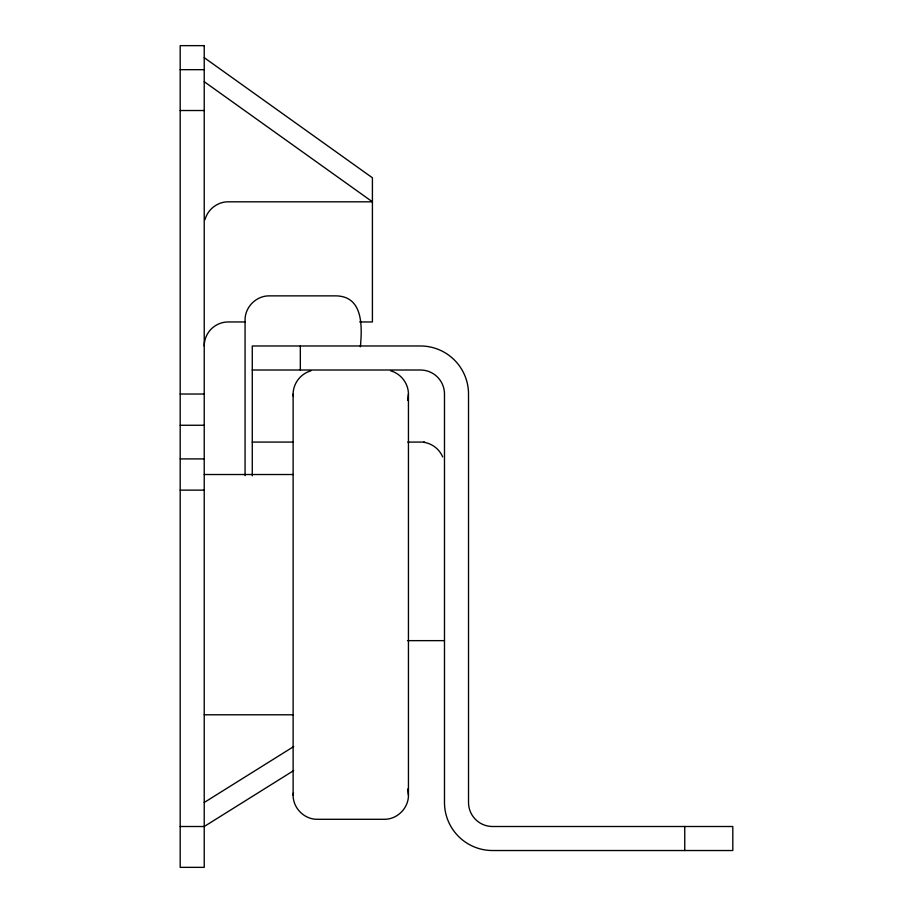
<?xml version="1.0" encoding="UTF-8"?>
<svg xmlns="http://www.w3.org/2000/svg" width="913" height="913" viewBox="0 0 913 913"><rect width="100%" height="100%" fill="white"/><g stroke="black" fill="none" stroke-linecap="round" stroke-linejoin="round"><path stroke-width="1.37" d="M390.638 370.826C400.887 373.634 408.385 383.414 408.442 394.028L408.442 795.269C408.533 808.131 397.281 819.383 384.419 819.292L317.142 819.292C304.291 819.383 293.039 808.131 293.119 795.269L293.119 394.028C293.176 383.414 300.685 373.634 310.934 370.826M293.119 795.269L293.45 792.781M407.632 400.248L408.442 394.028M205.037 219.634C207.673 209.362 217.648 201.705 228.25 201.819L372.413 201.819L204.227 81.691M204.227 802.481L293.678 746.572M293.678 770.595L204.227 826.505L180.192 826.505M180.192 69.673L204.227 69.673M180.192 110.519L204.227 110.519M245.209 321.958L228.25 321.958A24.023 24.023 0 0 0 204.227 345.981M359.688 321.958L372.413 321.958L372.413 177.795L204.227 57.667M252.273 370.005L420.459 370.005A24.023 24.023 0 0 1 444.483 394.028L444.483 802.481A48.058 48.058 0 0 0 492.541 850.528L732.808 850.528L732.808 826.505L492.541 826.505A24.023 24.023 0 0 1 468.517 802.481L468.517 394.028A48.058 48.058 0 0 0 420.459 345.981L252.273 345.981L252.273 475.81M180.192 394.028L204.227 394.028M180.192 425.264L204.227 425.264M252.273 442.086L293.267 442.086M407.746 442.086L424.705 442.086M180.192 458.908L204.227 458.908M204.227 474.52L293.153 474.52M180.192 490.133L204.227 490.133M407.495 640.641L444.483 640.641M204.227 714.788L293.153 714.788M423.598 442.291C431.952 443.364 439.45 449.116 442.657 456.911M407.632 789.049L408.442 795.269M293.119 394.028L293.45 396.516M684.75 826.505L684.75 850.528M360.395 346.769C362.096 327.208 363.591 296.622 336.372 295.869L269.095 295.869C256.233 295.778 244.992 307.03 245.072 319.892L245.072 475.605M300.331 345.981L300.331 370.005M204.227 45.65L180.192 45.65L180.192 867.35L204.227 867.35L204.227 45.65"/></g></svg>
